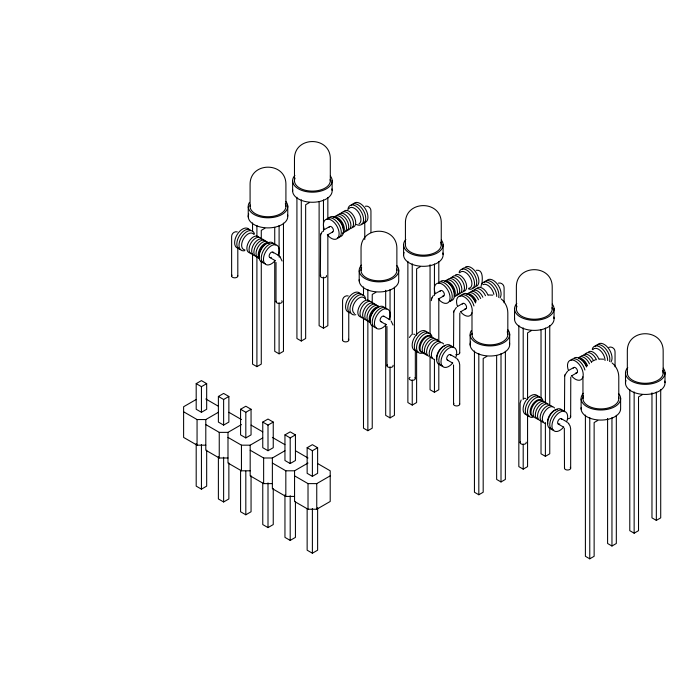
<?xml version="1.0" encoding="UTF-8"?>
<svg xmlns="http://www.w3.org/2000/svg" width="700" height="700" viewBox="0 0 700 700"><rect width="100%" height="100%" fill="white"/><g stroke="black" fill="none" stroke-linecap="round" stroke-linejoin="round"><path stroke-width="1.05" d="M320.618 235.069L320.39 276.054M431.349 300.65L431.567 299.127M453.758 311.938L453.539 347.594M564.707 375.996L564.489 411.652M320.941 233.984L322.35 231.455M431.891 298.043L433.3 295.514M454.081 310.852L456.391 307.379M565.031 374.911L567.569 371.192M320.521 235.384L320.985 233.818M431.471 299.442L431.935 297.876M453.661 312.252L454.134 310.686M459.821 313.04L459.716 352.922M564.62 376.311L565.084 374.745M570.771 377.099L570.666 416.981M409.395 337.47L411.451 334.81M521.141 399.989L520.109 403.148L520.109 442.601M264.906 228.27L261.275 230.37L261.275 239.068M309.295 202.65L305.655 204.741L305.655 338.502L301.289 341.023L296.922 338.502L296.922 197.269M324.459 229.556L329.709 226.52M327.749 234.789L332.797 231.866M196.192 383.644L201.434 380.616L206.675 383.644L206.675 409.264L201.434 412.291L196.192 409.264L196.192 383.644L201.434 386.662L206.675 383.644M375.865 292.329L372.234 294.429L372.234 303.126M420.245 266.7L416.614 268.8L416.614 335.134M196.166 399.49L183.61 406.744L183.61 437.412L197.059 445.174L205.8 445.174M252.543 254.398L252.543 364.123L256.909 366.642L261.275 364.123L261.275 260.811M274.733 261.056L274.733 351.312L279.099 353.832L283.465 351.312L283.465 223.116M319.113 201.722L319.113 325.684L323.479 328.213L327.845 325.684L327.845 234.43M218.383 396.454L223.624 393.426L228.865 396.454L228.865 422.074L223.624 425.101L218.383 422.074L218.383 396.454L223.624 399.481L228.865 396.454M183.61 411.784L197.059 419.554L205.8 419.554L218.356 412.3M435.409 293.615L440.668 290.579M240.572 409.264L245.814 406.236L251.055 409.264L251.055 434.884L245.814 437.911L240.572 434.884L240.572 409.264L245.814 412.291L251.055 409.264M438.699 298.848L443.756 295.925M205.8 424.594L219.249 432.364L227.99 432.364L241.447 424.594M457.599 306.425L462.858 303.389M262.762 422.074L268.004 419.046L273.245 422.074L273.245 447.703L268.004 450.721L262.762 447.703L262.762 422.074L268.004 425.101L273.245 422.074M460.889 311.658L465.946 308.735M227.99 437.412L241.447 445.174L250.18 445.174L262.736 437.929M284.953 434.884L290.194 431.865L295.435 434.884L295.435 460.512L290.194 463.54L284.953 460.512L284.953 434.884L290.194 437.911L295.435 434.884M196.192 443.608L196.192 486.133L201.434 489.16L206.675 486.133L206.675 450.153M250.18 450.222L263.637 457.992L272.37 457.992L284.926 450.739M307.142 447.703L312.384 444.675L317.625 447.703L317.625 473.323L312.384 476.35L307.142 473.323L307.142 447.703L312.384 450.721L317.625 447.703M218.383 456.426L218.383 498.951L223.624 501.97L228.865 498.951L228.865 462.963M486.815 356.387L483.184 358.488L483.184 492.24L478.817 494.76L474.442 492.24L474.442 351.006M531.195 330.759L527.564 332.859L527.564 399.192M272.37 463.032L285.828 470.802L294.56 470.802L308.017 463.032M363.493 318.456L363.493 428.181L367.859 430.701L372.234 428.181L372.234 324.87M385.683 324.021L385.683 415.371L390.049 417.891L394.424 415.371L394.424 287.175M407.873 261.328L407.873 402.561L412.239 405.081L416.614 402.561L416.614 351.444M430.062 357.123L430.062 389.743L434.438 392.271L438.804 389.743L438.804 363.668M240.572 470.321L240.572 511.761L245.814 514.789L251.055 511.761L251.055 475.773M294.56 475.843L308.017 483.613L316.75 483.613L330.207 475.843M262.762 483.14L262.762 524.571L268.004 527.599L273.245 524.571L273.245 488.591M294.56 470.802L294.56 501.471L308.017 509.233L316.75 509.233L330.207 501.471L330.207 470.802L317.651 463.549M568.558 370.484L573.808 367.447M571.847 375.716L576.896 372.794M284.953 494.856L284.953 537.381L290.194 540.409L295.435 537.381L295.435 501.401M307.142 508.76L307.142 550.191L312.384 553.219L317.625 550.191L317.625 507.666M597.774 420.446L594.134 422.546L594.134 556.299L589.767 558.819L585.401 556.299L585.401 415.065M642.154 394.817L638.523 396.918L638.523 530.67L634.148 533.199L629.781 530.67L629.781 389.445M496.641 355.46L496.641 479.43L501.008 481.95L505.374 479.43L505.374 351.234M518.831 325.386L518.831 466.62L523.197 469.14L527.564 466.62L527.564 415.502M541.021 421.181L541.021 453.801L545.387 456.33L549.754 453.801L549.754 427.726M607.591 418.434L607.591 543.489L611.957 546.009L616.324 543.489L616.324 415.293M651.971 392.805L651.971 517.86L656.337 520.389L660.712 517.86L660.712 389.664M591.903 361.366L595.411 359.826M608.878 347.349C611.861 346.089 615.221 348.749 615.046 351.899L615.046 366.826M365.321 206.237C368.226 205.468 371.079 208.04 370.947 210.971L370.947 232.295M476.271 270.296C483.385 269.141 482.484 279.484 481.906 283.561M498.461 283.115C501.366 282.336 504.219 284.909 504.096 287.84L504.096 302.767M488.486 294.971L492.73 295.137M599.436 359.03L603.689 359.196M524.011 398.326L525.735 398.414M205.8 419.554L205.8 450.222L219.249 457.992L227.99 457.992M227.99 432.364L227.99 463.032L241.447 470.802L250.18 470.802M250.18 445.174L250.18 475.843L263.637 483.613L272.37 483.613M272.37 457.992L272.37 488.653L285.828 496.423L294.56 496.423M237.256 231.866C234.351 231.088 231.499 233.669 231.63 236.591L231.63 276.054M348.215 295.925C345.301 295.146 342.457 297.727 342.58 300.65L342.58 340.113M413.691 334.25L414.785 334.355M272.869 252.14L278.119 255.176M383.819 316.199L389.078 319.235M450.389 354.637L455.648 357.674M561.347 418.696L566.606 421.733M269.78 257.495L274.829 260.409M380.73 321.554L385.787 324.467M447.3 359.984L452.358 362.906M558.259 424.043L563.308 426.965M205.8 398.974L218.356 406.227M228.882 412.3L241.447 419.554M251.081 425.119L262.736 431.848M272.37 437.412L284.926 444.658M295.461 450.739L308.017 457.992M612.141 362.985C616.289 366.328 618.739 371.56 618.782 376.88L618.782 398.571M501.183 298.926C505.339 302.269 507.78 307.501 507.824 312.821L507.824 334.512M568.593 423.509L570.071 425.994L570.666 428.767L570.666 468.23M457.634 359.45L459.121 361.935L459.716 364.709L459.716 404.171M280.114 256.953L282.056 261.012M567.586 422.441L568.706 423.631M456.627 358.382L457.756 359.572M279.335 256.13L280.227 257.084M391.186 321.134L393.015 325.071M564.331 428.181L564.489 468.23M665 372.514L665 382.602M663.163 372.951L663.163 351.26C663.574 327.898 626.92 327.898 627.331 351.26L627.331 372.951M656.337 392.07L656.337 520.389M634.148 391.965L634.148 533.199M625.494 373.38L625.494 383.46M620.62 398.142L620.62 408.231A19.766 11.41 0 0 1 600.311 420.07A19.766 11.41 0 0 1 581.184 407.592M611.957 417.69L611.957 546.009M589.767 417.585L589.767 558.819M582.951 376.88L582.951 398.571M581.114 399L581.114 409.089M554.05 308.464L554.05 318.544M552.204 308.892L552.204 287.201C552.624 263.839 515.961 263.839 516.372 287.201L516.372 308.892M549.754 325.605L549.754 404.915M545.387 328.011L545.387 403.043M545.387 422.616L545.387 456.33M541.021 329.84L541.021 398.344M523.197 327.906L523.197 399.604M523.197 444.15L523.197 469.14M514.535 309.321L514.535 319.401M509.661 334.084L509.661 344.172M501.008 353.631L501.008 481.95M478.817 353.526L478.817 494.76M471.992 312.821L471.992 334.512M470.155 334.941L470.155 345.03M453.539 364.945L453.539 404.171M443.091 244.405L443.091 254.485M441.254 244.834L441.254 223.143C441.665 199.78 405.011 199.78 405.422 223.143L405.422 244.834M438.804 261.546L438.804 283.281M438.804 298.489L438.804 340.856M434.438 263.953L434.438 295.488M434.438 359.642L434.438 392.271M430.062 264.688L430.062 334.285M415.328 350.219L415.328 378.543M412.239 263.848L412.239 334.46M412.239 380.091L412.239 405.081M403.585 245.263L403.585 255.343M398.711 270.025L398.711 280.114A19.766 11.41 0 0 1 378.402 291.953A19.766 11.41 0 0 1 359.275 279.475M396.874 270.454L396.874 248.763C397.285 225.4 360.631 225.4 361.043 248.763L361.043 270.454M390.049 289.572L390.049 320.023M390.049 366.783L390.049 417.891M386.96 326.506L386.96 365.733M385.683 290.316L385.683 308.796M367.859 289.467L367.859 300.335M367.859 320.976L367.859 430.701M364.77 222.101L364.77 239.531M363.493 286.947L363.493 295.636M359.205 270.882L359.205 280.971M348.757 311.78L348.757 340.113M332.141 180.346L332.141 190.426M330.304 180.775L330.304 159.084C330.715 135.721 294.053 135.721 294.473 159.084L294.473 180.775M327.845 197.487L327.845 219.222M323.479 199.894L323.479 231.429M323.479 277.104L323.479 328.213M316.75 483.613L316.75 509.233M312.384 450.721L312.384 476.35M312.384 508.515L312.384 553.219M308.017 483.613L308.017 509.233M301.289 199.789L301.289 341.023M292.626 181.204L292.626 191.293M290.194 437.911L290.194 463.54M290.194 495.705L290.194 540.409M287.761 205.966L287.761 216.055M285.915 206.395L285.915 184.704C286.335 161.341 249.672 161.341 250.084 184.704L250.084 206.395M285.828 470.802L285.828 496.423M279.099 225.514L279.099 257.049M279.099 302.724L279.099 353.832M276.01 262.447L276.01 301.674M274.733 227.343L274.733 244.737M268.004 425.101L268.004 450.721M268.004 482.895L268.004 527.599M263.637 457.992L263.637 483.613M256.909 225.409L256.909 236.276M256.909 256.918L256.909 366.642M252.543 222.889L252.543 231.578M248.246 206.824L248.246 216.912M245.814 412.291L245.814 437.911M245.814 471.17L245.814 514.789M241.447 445.174L241.447 470.802M237.807 247.721L237.807 276.054M223.624 399.481L223.624 425.101M223.624 457.266L223.624 501.97M219.249 432.364L219.249 457.992M201.434 386.662L201.434 412.291M201.434 444.456L201.434 489.16M197.059 419.554L197.059 445.174M254.94 255.693A9.266 5.346 -60 0 1 253.584 244.58A9.266 5.346 -60 0 1 263.891 240.188M252.324 254.179A9.266 5.346 -60 0 1 250.968 243.066A9.266 5.346 -60 0 1 261.275 238.682M257.127 256.953A9.266 5.346 -60 0 1 255.771 245.84A9.266 5.346 -60 0 1 266.079 241.456M259.306 258.221A9.266 5.346 -60 0 1 257.95 247.1A9.266 5.346 -60 0 1 268.257 242.716M259.096 258.09A9.266 5.346 -60 0 1 260.785 247.336A9.266 5.346 -60 0 1 269.404 243.005M259.315 257.154A9.266 5.346 -60 0 1 261.651 247.835A9.266 5.346 -60 0 1 268.922 243.093M263.025 262.43A11.121 6.422 -60 0 1 261.398 249.086A11.121 6.422 -60 0 1 273.761 243.828M265.204 263.69A11.121 6.422 -60 0 1 263.576 250.346A11.121 6.422 -60 0 1 275.949 245.088M275.257 260.409A11.121 6.422 -60 0 1 263.576 260.864A11.121 6.422 -60 0 1 272.685 245.088A11.121 6.422 -60 0 1 278.136 255.421M244.825 250.635A11.121 6.422 -60 0 1 241.299 237.484A11.121 6.422 -60 0 1 254.459 233.957M244.895 249.891A9.266 5.346 -60 0 1 243.539 238.779A9.266 5.346 -60 0 1 253.846 234.395M250.136 252.919A9.266 5.346 -60 0 1 248.78 241.797A9.266 5.346 -60 0 1 259.088 237.414M240.748 249.568A11.121 6.422 -60 0 1 238.438 237.51A11.121 6.422 -60 0 1 250.233 229.801M238.56 248.307A11.121 6.422 -60 0 1 236.932 234.964A11.121 6.422 -60 0 1 249.305 229.705M281.776 300.781A3.089 1.785 0 0 1 279.501 303.441A3.089 1.785 0 0 1 276.115 301.219M271.32 257.338A3.089 1.785 -60 0 1 269.15 256.296A3.089 1.785 -60 0 1 270.944 252.551A3.089 1.785 -60 0 1 273.429 252.945M237.703 275.59A3.089 1.785 0 0 1 234.316 277.821A3.089 1.785 0 0 1 232.041 275.161M365.899 319.751A9.266 5.346 -60 0 1 364.543 308.639A9.266 5.346 -60 0 1 374.85 304.246M363.274 318.238A9.266 5.346 -60 0 1 361.918 307.125A9.266 5.346 -60 0 1 372.225 302.741M368.078 321.011A9.266 5.346 -60 0 1 366.721 309.899A9.266 5.346 -60 0 1 377.029 305.515M370.265 322.271A9.266 5.346 -60 0 1 368.909 311.159A9.266 5.346 -60 0 1 379.216 306.775M370.046 322.149A9.266 5.346 -60 0 1 371.088 312.419A9.266 5.346 -60 0 1 378.998 306.652M370.265 321.213A9.266 5.346 -60 0 1 378.297 307.309M372.348 325.981A11.121 6.422 -60 0 1 373.118 311.911A11.121 6.422 -60 0 1 384.72 307.886M376.162 327.749A11.121 6.422 -60 0 1 374.535 314.405A11.121 6.422 -60 0 1 386.899 309.146M386.207 324.467A11.121 6.422 -60 0 1 374.535 324.922A11.121 6.422 -60 0 1 383.644 309.146A11.121 6.422 -60 0 1 389.086 319.48M355.775 314.694A11.121 6.422 -60 0 1 350.035 307.93A11.121 6.422 -60 0 1 358.041 295.54A11.121 6.422 -60 0 1 365.645 299.442M354.489 313.53A9.266 5.346 -60 0 1 355.136 301.805A9.266 5.346 -60 0 1 364.796 298.454M361.086 316.977A9.266 5.346 -60 0 1 359.73 305.856A9.266 5.346 -60 0 1 370.037 301.473M350.07 313.119A11.121 6.422 -60 0 1 350.84 299.049A11.121 6.422 -60 0 1 362.442 295.024M349.519 312.366A11.121 6.422 -60 0 1 347.882 299.023A11.121 6.422 -60 0 1 360.255 293.755M393.033 365.277A3.089 1.785 0 0 1 389.646 367.5A3.089 1.785 0 0 1 387.38 364.84M381.71 321.641A3.089 1.785 -60 0 1 380.546 318.342A3.089 1.785 -60 0 1 384.169 316.523M348.346 339.22A3.089 1.785 0 0 1 346.071 341.88A3.089 1.785 0 0 1 342.685 339.649M428.488 356.256A9.266 5.346 -60 0 1 429.135 344.531A9.266 5.346 -60 0 1 438.795 341.171M432.469 358.19A9.266 5.346 -60 0 1 430.544 348.136A9.266 5.346 -60 0 1 440.379 341.723M427.665 355.416A9.266 5.346 -60 0 1 426.309 344.295A9.266 5.346 -60 0 1 436.616 339.911M425.477 354.156A9.266 5.346 -60 0 1 424.121 343.035A9.266 5.346 -60 0 1 434.429 338.651M423.29 352.896A9.266 5.346 -60 0 1 421.374 342.842A9.266 5.346 -60 0 1 431.2 336.42M422.424 352.389A9.266 5.346 -60 0 1 421.067 341.267A9.266 5.346 -60 0 1 431.375 336.884M422.354 353.132A11.121 6.422 -60 0 1 418.828 339.981A11.121 6.422 -60 0 1 431.979 336.455M418.267 352.056A11.121 6.422 -60 0 1 416.64 338.713A11.121 6.422 -60 0 1 429.012 333.454M416.089 350.796A11.121 6.422 -60 0 1 414.461 337.453A11.121 6.422 -60 0 1 426.825 332.194M436.844 359.642A9.266 5.346 -60 0 1 444.868 345.748M440.545 364.919A11.121 6.422 -60 0 1 438.918 351.575A11.121 6.422 -60 0 1 451.29 346.316M434.648 359.45A9.266 5.346 -60 0 1 433.291 348.329A9.266 5.346 -60 0 1 443.599 343.945M442.733 366.179A11.121 6.422 -60 0 1 441.105 352.844A11.121 6.422 -60 0 1 453.477 347.576M452.778 362.906A11.121 6.422 -60 0 1 441.105 363.361A11.121 6.422 -60 0 1 450.214 347.585A11.121 6.422 -60 0 1 455.656 357.919M414.916 377.659A3.089 1.785 0 0 1 414.015 380.004A3.089 1.785 0 0 1 409.876 379.689A3.089 1.785 0 0 1 410.06 377.283M459.611 403.707A3.089 1.785 0 0 1 456.225 405.939A3.089 1.785 0 0 1 453.95 403.279M447.755 360.124A3.089 1.785 -60 0 1 447.519 356.081A3.089 1.785 -60 0 1 450.957 355.442M540.803 420.735A9.266 5.346 -60 0 1 538.878 410.681A9.266 5.346 -60 0 1 548.712 404.267M543.419 422.249A9.266 5.346 -60 0 1 542.062 411.127A9.266 5.346 -60 0 1 552.37 406.744M538.615 419.475A9.266 5.346 -60 0 1 537.259 408.354A9.266 5.346 -60 0 1 547.566 403.97M536.436 418.215A9.266 5.346 -60 0 1 535.071 407.094A9.266 5.346 -60 0 1 545.379 402.71M532.892 416.535A9.266 5.346 -60 0 1 533.531 404.81A9.266 5.346 -60 0 1 543.2 401.45M532.017 416.027A9.266 5.346 -60 0 1 532.665 404.303A9.266 5.346 -60 0 1 542.325 400.942M533.304 417.191A11.121 6.422 -60 0 1 529.778 404.04A11.121 6.422 -60 0 1 542.938 400.514M529.226 416.115A11.121 6.422 -60 0 1 527.599 402.771A11.121 6.422 -60 0 1 539.962 397.512M527.039 414.855A11.121 6.422 -60 0 1 525.411 401.511A11.121 6.422 -60 0 1 537.784 396.252M547.794 423.701A9.266 5.346 -60 0 1 550.139 414.391A9.266 5.346 -60 0 1 557.401 409.649M551.504 428.977A11.121 6.422 -60 0 1 549.876 415.634A11.121 6.422 -60 0 1 562.24 410.375M545.606 423.509A9.266 5.346 -60 0 1 544.25 412.387A9.266 5.346 -60 0 1 554.558 408.004M553.683 430.238A11.121 6.422 -60 0 1 552.055 416.902A11.121 6.422 -60 0 1 564.428 411.635M563.736 426.965A11.121 6.422 -60 0 1 552.055 427.42A11.121 6.422 -60 0 1 561.164 411.644A11.121 6.422 -60 0 1 566.615 421.977M526.181 442.146A3.089 1.785 0 0 1 522.795 444.369A3.089 1.785 0 0 1 520.52 441.717M570.255 467.338A3.089 1.785 0 0 1 567.98 469.998A3.089 1.785 0 0 1 564.594 467.766M559.799 423.894A3.089 1.785 -60 0 1 557.629 422.844A3.089 1.785 -60 0 1 559.423 419.108A3.089 1.785 -60 0 1 561.916 419.501M338.686 214.567A9.266 5.346 60 0 1 348.994 218.951A9.266 5.346 60 0 1 347.637 230.072M341.303 213.054A9.266 5.346 60 0 1 351.61 217.438A9.266 5.346 60 0 1 350.254 228.559M336.499 215.827A9.266 5.346 60 0 1 346.806 220.211A9.266 5.346 60 0 1 345.45 231.332M334.32 217.088A9.266 5.346 60 0 1 344.627 221.471A9.266 5.346 60 0 1 343.271 232.593M333.174 217.385A9.266 5.346 60 0 1 342.44 222.731A9.266 5.346 60 0 1 342.44 233.432M335.239 217.63A9.266 5.346 60 0 1 343.49 229.696M328.816 218.199A11.121 6.422 60 0 1 341.18 223.457A11.121 6.422 60 0 1 339.553 236.801M326.629 219.459A11.121 6.422 60 0 1 339.001 224.726A11.121 6.422 60 0 1 337.374 238.061M324.45 229.801A11.121 6.422 60 0 1 329.892 219.468A11.121 6.422 60 0 1 339.001 235.244A11.121 6.422 60 0 1 327.32 234.789M347.882 209.755A11.121 6.422 60 0 1 355.941 206.124A11.121 6.422 60 0 1 363.58 219.345A11.121 6.422 60 0 1 356.405 224.507M348.731 208.766A9.266 5.346 60 0 1 358.4 212.126A9.266 5.346 60 0 1 359.039 223.851M343.49 211.794A9.266 5.346 60 0 1 353.797 216.178A9.266 5.346 60 0 1 352.441 227.299M351.094 205.336A11.121 6.422 60 0 1 363.457 210.595A11.121 6.422 60 0 1 361.83 223.939M353.273 204.076A11.121 6.422 60 0 1 365.645 209.335A11.121 6.422 60 0 1 364.017 222.679M326.463 275.59A3.089 1.785 0 0 1 323.076 277.821A3.089 1.785 0 0 1 320.801 275.161M329.149 227.325A3.089 1.785 60 0 1 332.588 227.964A3.089 1.785 60 0 1 332.351 232.006M450.677 277.664A9.266 5.346 60 0 1 460.512 284.078A9.266 5.346 60 0 1 458.588 294.131M452.261 277.113A9.266 5.346 60 0 1 462.569 281.496A9.266 5.346 60 0 1 461.213 292.618M447.457 279.886A9.266 5.346 60 0 1 457.765 284.27A9.266 5.346 60 0 1 456.409 295.391M445.27 281.146A9.266 5.346 60 0 1 455.577 285.53A9.266 5.346 60 0 1 454.221 296.651M445.489 281.024A9.266 5.346 60 0 1 453.399 286.79A9.266 5.346 60 0 1 454.44 296.529M444.614 281.531A9.266 5.346 60 0 1 451.876 286.274A9.266 5.346 60 0 1 454.213 295.584M441.017 281.102A11.121 6.422 60 0 1 452.812 288.803A11.121 6.422 60 0 1 450.511 300.86M438.83 282.363A11.121 6.422 60 0 1 449.951 288.785A11.121 6.422 60 0 1 449.951 301.621M435.4 293.86A11.121 6.422 60 0 1 440.842 283.526A11.121 6.422 60 0 1 449.951 299.303A11.121 6.422 60 0 1 438.279 298.848M459.69 272.825A9.266 5.346 60 0 1 469.998 277.209A9.266 5.346 60 0 1 468.633 288.33M459.077 272.396A11.121 6.422 60 0 1 472.229 275.922A11.121 6.422 60 0 1 468.702 289.074M455.481 274.89A9.266 5.346 60 0 1 465.316 281.304A9.266 5.346 60 0 1 463.391 291.358M462.044 269.395A11.121 6.422 60 0 1 474.416 274.654A11.121 6.422 60 0 1 472.789 287.998M465.483 266.98A11.121 6.422 60 0 1 476.595 273.394A11.121 6.422 60 0 1 476.595 286.239M437.106 339.22A3.089 1.785 0 0 1 437.421 340.576M440.099 291.384A3.089 1.785 60 0 1 443.756 292.364A3.089 1.785 60 0 1 442.776 296.012M471.826 291.436A9.266 5.346 60 0 1 482.869 297.255M474.451 289.922A9.266 5.346 60 0 1 485.494 295.75M469.648 292.696A9.266 5.346 60 0 1 480.69 298.524M467.46 293.965A9.266 5.346 60 0 1 478.502 299.784M466.323 294.254A9.266 5.346 60 0 1 476.324 301.044M468.379 294.499A9.266 5.346 60 0 1 475.755 302.277M461.956 295.067A11.121 6.422 60 0 1 475.58 302.934M459.778 296.328A11.121 6.422 60 0 1 467.267 296.152A11.121 6.422 60 0 1 473.97 305.961M457.59 306.67A11.121 6.422 60 0 1 463.032 296.336A11.121 6.422 60 0 1 472.141 312.113A11.121 6.422 60 0 1 460.469 311.658M481.031 286.632A11.121 6.422 60 0 1 489.204 283.071A11.121 6.422 60 0 1 496.729 296.476M482.921 284.672A9.266 5.346 60 0 1 493.876 294.394M476.639 288.662A9.266 5.346 60 0 1 487.988 295.216M484.234 282.205A11.121 6.422 60 0 1 494.051 284.025A11.121 6.422 60 0 1 498.645 297.412M486.421 280.945A11.121 6.422 60 0 1 497.157 283.824A11.121 6.422 60 0 1 500.036 297.894M459.611 352.459A3.089 1.785 0 0 1 455.823 354.646M462.289 304.194A3.089 1.785 60 0 1 465.946 305.174A3.089 1.785 60 0 1 464.966 308.822M583.826 354.533A9.266 5.346 60 0 1 593.093 359.879M585.401 353.981A9.266 5.346 60 0 1 596.444 359.8M580.597 356.755A9.266 5.346 60 0 1 591.64 362.582M578.419 358.015A9.266 5.346 60 0 1 589.461 363.842M578.629 357.892A9.266 5.346 60 0 1 587.58 365.829M579.337 358.558A9.266 5.346 60 0 1 586.705 366.336M574.157 357.971A11.121 6.422 60 0 1 586.53 366.993M570.727 360.386A11.121 6.422 60 0 1 578.226 360.211A11.121 6.422 60 0 1 584.929 370.02M568.54 370.729A11.121 6.422 60 0 1 573.991 360.395A11.121 6.422 60 0 1 583.1 376.171A11.121 6.422 60 0 1 571.419 375.716M592.83 349.694A9.266 5.346 60 0 1 600.197 350.429A9.266 5.346 60 0 1 605.054 360.535M592.218 349.265A11.121 6.422 60 0 1 600.845 347.594A11.121 6.422 60 0 1 607.679 360.535M588.63 351.759A9.266 5.346 60 0 1 598.938 359.275M595.192 346.264A11.121 6.422 60 0 1 605.01 348.084A11.121 6.422 60 0 1 609.595 361.471M597.371 345.004A11.121 6.422 60 0 1 608.116 347.882A11.121 6.422 60 0 1 610.995 361.953M570.255 416.089A3.089 1.785 0 0 1 567.577 418.766M573.247 368.252A3.089 1.785 60 0 1 576.896 369.233A3.089 1.785 60 0 1 575.916 372.881M287.49 214.567A19.766 11.41 0 0 1 267.453 227.894A19.766 11.41 0 0 1 248.727 213.946M285.967 201.635A19.766 11.41 0 0 1 268.748 217.796A19.766 11.41 0 0 1 249.471 202.423M285.311 203.718A17.911 10.343 0 0 1 269.176 216.72A17.911 10.343 0 0 1 250.241 205.048M396.926 265.694A19.766 11.41 0 0 1 378.402 281.864A19.766 11.41 0 0 1 361.48 265.125M396.716 269.106A17.911 10.343 0 0 1 377.781 280.77A17.911 10.343 0 0 1 361.655 267.776M509.399 342.685A19.766 11.41 0 0 1 489.361 356.011A19.766 11.41 0 0 1 470.636 342.064M507.876 329.752A19.766 11.41 0 0 1 490.656 345.914A19.766 11.41 0 0 1 471.371 330.54M507.211 331.835A17.911 10.343 0 0 1 491.085 344.829A17.911 10.343 0 0 1 472.15 333.165M618.826 393.811A19.766 11.41 0 0 1 600.311 409.981A19.766 11.41 0 0 1 583.389 393.243M618.625 397.224A17.911 10.343 0 0 1 599.69 408.887A17.911 10.343 0 0 1 583.555 395.894M331.87 188.947A19.766 11.41 0 0 1 313.127 202.265A19.766 11.41 0 0 1 292.705 189.796M330.348 176.006A19.766 11.41 0 0 1 311.832 192.176A19.766 11.41 0 0 1 294.901 175.438M330.146 179.419A17.911 10.343 0 0 1 311.211 191.091A17.911 10.343 0 0 1 295.076 178.097M442.829 253.006A19.766 11.41 0 0 1 422.791 266.324A19.766 11.41 0 0 1 404.066 252.376M441.306 240.065A19.766 11.41 0 0 1 422.791 256.235A19.766 11.41 0 0 1 405.86 239.496M440.641 242.156A17.911 10.343 0 0 1 424.506 255.15A17.911 10.343 0 0 1 405.58 243.477M553.779 317.065A19.766 11.41 0 0 1 535.036 330.382A19.766 11.41 0 0 1 514.605 317.914M552.256 304.124A19.766 11.41 0 0 1 533.741 320.294A19.766 11.41 0 0 1 516.81 303.555M552.055 307.536A17.911 10.343 0 0 1 533.12 319.209A17.911 10.343 0 0 1 516.985 306.215M664.738 381.124A19.766 11.41 0 0 1 644.691 394.441A19.766 11.41 0 0 1 625.975 380.494M663.215 368.183A19.766 11.41 0 0 1 644.691 384.352A19.766 11.41 0 0 1 627.769 367.614M662.55 370.274A17.911 10.343 0 0 1 646.415 383.267A17.911 10.343 0 0 1 627.48 371.595"/></g></svg>
